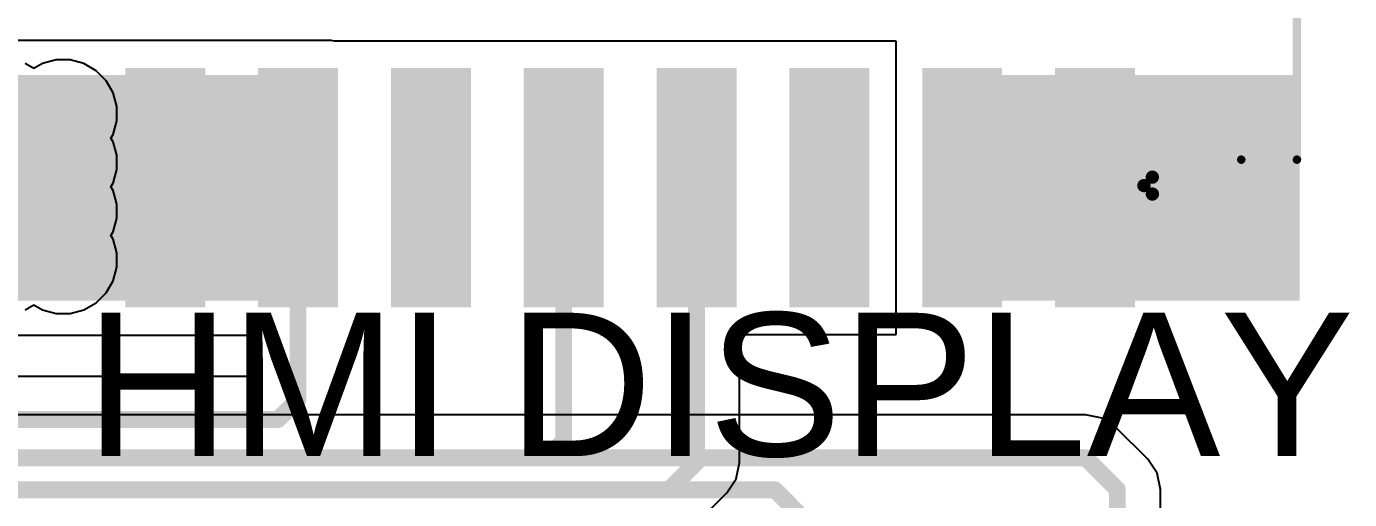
# Model space of a CAD drawing. Header units: millimetres. Extents: x -3 to 5437, y -3 to 5435.
# Drawn here: x 132.82 to 152.74, y 47.53 to 54.65 of the extents above; entities that cross this region are included whole.
import ezdxf

# ---------------------------------------------------------------- set-up
doc = ezdxf.new("R2010")
doc.units = ezdxf.units.MM
for name, color, linetype in [('BottomLayer', 5, 'Continuous'), ('BottomSolder', 6, 'Continuous'), ('TopLayer', 1, 'Continuous'), ('TopOverlay', 2, 'Continuous'), ('TopPaste', 8, 'Continuous'), ('TopSolder', 216, 'Continuous'), ('ViaHoleLayer', 16, 'Continuous')]:
    doc.layers.add(name, color=color, linetype=linetype)
doc.styles.add('Arial', font='', dxfattribs={"height": 0.2})
doc.styles.get('Arial').set_extended_font_data('Arial')

# ---------------------------------------------------------------- blocks, each defined once
blk = doc.blocks.new('A2008WR_S_8P_195')
at = {"layer": 'TopLayer'}
for points in [[(-8, 5.45), (-7, 5.45), (-7, 2.05), (-8, 2.05)], [(-6, 5.45), (-5, 5.45), (-5, 2.05), (-6, 2.05)], [(-4, 5.45), (-3, 5.45), (-3, 2.05), (-4, 2.05)], [(-2, 5.45), (-1, 5.45), (-1, 2.05), (-2, 2.05)], [(0, 5.45), (1, 5.45), (1, 2.05), (0, 2.05)], [(2, 5.45), (3, 5.45), (3, 2.05), (2, 2.05)], [(4, 5.45), (5, 5.45), (5, 2.05), (4, 2.05)], [(6, 5.45), (7, 5.45), (7, 2.05), (6, 2.05)]]:
    blk.add_hatch(color=1, dxfattribs=at).paths.add_polyline_path(points)
at = {"layer": 'TopPaste'}
for points in [[(-8, 5.45), (-7, 5.45), (-7, 2.05), (-8, 2.05)], [(-6, 5.45), (-5, 5.45), (-5, 2.05), (-6, 2.05)], [(-4, 5.45), (-3, 5.45), (-3, 2.05), (-4, 2.05)], [(-2, 5.45), (-1, 5.45), (-1, 2.05), (-2, 2.05)], [(0, 5.45), (1, 5.45), (1, 2.05), (0, 2.05)], [(2, 5.45), (3, 5.45), (3, 2.05), (2, 2.05)], [(4, 5.45), (5, 5.45), (5, 2.05), (4, 2.05)], [(6, 5.45), (7, 5.45), (7, 2.05), (6, 2.05)]]:
    blk.add_hatch(color=8, dxfattribs=at).paths.add_polyline_path(points)
at = {"layer": 'TopSolder'}
for points in [[(-8.102, 5.552), (-6.898, 5.552), (-6.898, 1.948), (-8.102, 1.948)], [(-6.102, 5.552), (-4.898, 5.552), (-4.898, 1.948), (-6.102, 1.948)], [(-4.102, 5.552), (-2.898, 5.552), (-2.898, 1.948), (-4.102, 1.948)], [(-2.102, 5.552), (-0.898, 5.552), (-0.898, 1.948), (-2.102, 1.948)], [(-0.102, 5.552), (1.102, 5.552), (1.102, 1.948), (-0.102, 1.948)], [(1.898, 5.552), (3.102, 5.552), (3.102, 1.948), (1.898, 1.948)], [(3.898, 5.552), (5.102, 5.552), (5.102, 1.948), (3.898, 1.948)], [(5.898, 5.552), (7.102, 5.552), (7.102, 1.948), (5.898, 1.948)]]:
    blk.add_hatch(color=216, dxfattribs=at).paths.add_polyline_path(points)
at = {"layer": 'TopOverlay'}
for points, const_width in [([(-8.364, 3.845), (-8.364, 3.591)], 0.2), ([(-8.237, 3.718), (-8.364, 3.845)], 0.2), ([(-8.237, 3.718), (-8.364, 3.591)], 0.2), ([(-10.541, 3.327), (-10.541, -1.346)], 0.127), ([(-9.703, 3.327), (-10.541, 3.327)], 0.127)]:
    blk.add_lwpolyline(points, dxfattribs=dict(at, const_width=const_width))
for points, const_width in [([(-8.414, 3.845, 1), (-8.314, 3.845, 1)], 0.1), ([(-8.414, 3.845, 1), (-8.314, 3.845, 1)], 0.1), ([(-8.287, 3.718, 1), (-8.187, 3.718, 1)], 0.1), ([(-8.287, 3.718, 1), (-8.187, 3.718, 1)], 0.1), ([(-8.414, 3.591, 1), (-8.314, 3.591, 1)], 0.1), ([(-8.414, 3.591, 1), (-8.314, 3.591, 1)], 0.1), ([(-10.573, 3.327, 1), (-10.509, 3.327, 1)], 0.0635), ([(-10.573, 3.327, 1), (-10.509, 3.327, 1)], 0.0635), ([(-9.735, 3.327, 1), (-9.671, 3.327, 1)], 0.0635)]:
    blk.add_lwpolyline(points, format="xyb", close=True, dxfattribs=dict(at, const_width=const_width))

msp = doc.modelspace()

# ---------------------------------------------------------------- hatches: boundary and pattern name
at = {"layer": 'BottomLayer'}
h = msp.add_hatch(color=5, dxfattribs=at)
edge = h.paths.add_edge_path()
edge.add_arc((133.372, 53.339), 0.3, 0, 360)
h = msp.add_hatch(color=5, dxfattribs=at)
edge = h.paths.add_edge_path()
edge.add_arc((150.448, 53.339), 0.3, 0, 360)
h = msp.add_hatch(color=5, dxfattribs=at)
edge = h.paths.add_edge_path()
edge.add_arc((151.333, 53.339), 0.3, 0, 360)
h = msp.add_hatch(color=5, dxfattribs=at)
edge = h.paths.add_edge_path()
edge.add_arc((133.372, 52.604), 0.3, 0, 360)
h = msp.add_hatch(color=5, dxfattribs=at)
edge = h.paths.add_edge_path()
edge.add_arc((150.448, 52.604), 0.3, 0, 360)
h = msp.add_hatch(color=5, dxfattribs=at)
edge = h.paths.add_edge_path()
edge.add_arc((151.333, 52.604), 0.3, 0, 360)
h = msp.add_hatch(color=5, dxfattribs=at)
edge = h.paths.add_edge_path()
edge.add_arc((133.372, 51.869), 0.3, 0, 360)
h = msp.add_hatch(color=5, dxfattribs=at)
edge = h.paths.add_edge_path()
edge.add_arc((150.448, 51.869), 0.3, 0, 360)
h = msp.add_hatch(color=5, dxfattribs=at)
edge = h.paths.add_edge_path()
edge.add_arc((151.333, 51.869), 0.3, 0, 360)
h = msp.add_hatch(color=5, dxfattribs=at)
edge = h.paths.add_edge_path()
edge.add_arc((133.372, 51.135), 0.3, 0, 360)
h = msp.add_hatch(color=5, dxfattribs=at)
edge = h.paths.add_edge_path()
edge.add_arc((150.448, 51.135), 0.3, 0, 360)
h = msp.add_hatch(color=5, dxfattribs=at)
edge = h.paths.add_edge_path()
edge.add_arc((151.333, 51.135), 0.3, 0, 360)
at = {"layer": 'BottomSolder'}
h = msp.add_hatch(color=6, dxfattribs=at)
edge = h.paths.add_edge_path()
edge.add_arc((133.372, 53.339), 0.15, 0, 360)
h = msp.add_hatch(color=6, dxfattribs=at)
edge = h.paths.add_edge_path()
edge.add_arc((150.448, 53.339), 0.15, 0, 360)
h = msp.add_hatch(color=6, dxfattribs=at)
edge = h.paths.add_edge_path()
edge.add_arc((151.333, 53.339), 0.15, 0, 360)
h = msp.add_hatch(color=6, dxfattribs=at)
edge = h.paths.add_edge_path()
edge.add_arc((133.372, 52.604), 0.15, 0, 360)
h = msp.add_hatch(color=6, dxfattribs=at)
edge = h.paths.add_edge_path()
edge.add_arc((150.448, 52.604), 0.15, 0, 360)
h = msp.add_hatch(color=6, dxfattribs=at)
edge = h.paths.add_edge_path()
edge.add_arc((151.333, 52.604), 0.15, 0, 360)
h = msp.add_hatch(color=6, dxfattribs=at)
edge = h.paths.add_edge_path()
edge.add_arc((133.372, 51.869), 0.15, 0, 360)
h = msp.add_hatch(color=6, dxfattribs=at)
edge = h.paths.add_edge_path()
edge.add_arc((150.448, 51.869), 0.15, 0, 360)
h = msp.add_hatch(color=6, dxfattribs=at)
edge = h.paths.add_edge_path()
edge.add_arc((151.333, 51.869), 0.15, 0, 360)
h = msp.add_hatch(color=6, dxfattribs=at)
edge = h.paths.add_edge_path()
edge.add_arc((133.372, 51.135), 0.15, 0, 360)
h = msp.add_hatch(color=6, dxfattribs=at)
edge = h.paths.add_edge_path()
edge.add_arc((150.448, 51.135), 0.15, 0, 360)
h = msp.add_hatch(color=6, dxfattribs=at)
edge = h.paths.add_edge_path()
edge.add_arc((151.333, 51.135), 0.15, 0, 360)
at = {"layer": 'TopLayer'}
for points in [[(131.826, 50.523), (137.41, 50.523), (137.41, 53.923), (131.826, 53.923)], [(151.994, 53.923), (146.41, 53.923), (146.41, 50.523), (151.994, 50.523)]]:
    msp.add_hatch(color=1, dxfattribs=at).paths.add_polyline_path(points)
h = msp.add_hatch(color=1, dxfattribs=at)
edge = h.paths.add_edge_path()
edge.add_arc((133.372, 53.339), 0.3, 0, 360)
h = msp.add_hatch(color=1, dxfattribs=at)
edge = h.paths.add_edge_path()
edge.add_arc((150.448, 53.339), 0.3, 0, 360)
h = msp.add_hatch(color=1, dxfattribs=at)
edge = h.paths.add_edge_path()
edge.add_arc((151.333, 53.339), 0.3, 0, 360)
h = msp.add_hatch(color=1, dxfattribs=at)
edge = h.paths.add_edge_path()
edge.add_arc((133.372, 52.604), 0.3, 0, 360)
h = msp.add_hatch(color=1, dxfattribs=at)
edge = h.paths.add_edge_path()
edge.add_arc((150.448, 52.604), 0.3, 0, 360)
h = msp.add_hatch(color=1, dxfattribs=at)
edge = h.paths.add_edge_path()
edge.add_arc((151.333, 52.604), 0.3, 0, 360)
h = msp.add_hatch(color=1, dxfattribs=at)
edge = h.paths.add_edge_path()
edge.add_arc((133.372, 51.869), 0.3, 0, 360)
h = msp.add_hatch(color=1, dxfattribs=at)
edge = h.paths.add_edge_path()
edge.add_arc((150.448, 51.869), 0.3, 0, 360)
h = msp.add_hatch(color=1, dxfattribs=at)
edge = h.paths.add_edge_path()
edge.add_arc((151.333, 51.869), 0.3, 0, 360)
h = msp.add_hatch(color=1, dxfattribs=at)
edge = h.paths.add_edge_path()
edge.add_arc((133.372, 51.135), 0.3, 0, 360)
h = msp.add_hatch(color=1, dxfattribs=at)
edge = h.paths.add_edge_path()
edge.add_arc((150.448, 51.135), 0.3, 0, 360)
h = msp.add_hatch(color=1, dxfattribs=at)
edge = h.paths.add_edge_path()
edge.add_arc((151.333, 51.135), 0.3, 0, 360)
at = {"layer": 'TopSolder'}
h = msp.add_hatch(color=216, dxfattribs=at)
edge = h.paths.add_edge_path()
edge.add_arc((133.372, 53.339), 0.15, 0, 360)
h = msp.add_hatch(color=216, dxfattribs=at)
edge = h.paths.add_edge_path()
edge.add_arc((150.448, 53.339), 0.15, 0, 360)
h = msp.add_hatch(color=216, dxfattribs=at)
edge = h.paths.add_edge_path()
edge.add_arc((151.333, 53.339), 0.15, 0, 360)
h = msp.add_hatch(color=216, dxfattribs=at)
edge = h.paths.add_edge_path()
edge.add_arc((133.372, 52.604), 0.15, 0, 360)
h = msp.add_hatch(color=216, dxfattribs=at)
edge = h.paths.add_edge_path()
edge.add_arc((150.448, 52.604), 0.15, 0, 360)
h = msp.add_hatch(color=216, dxfattribs=at)
edge = h.paths.add_edge_path()
edge.add_arc((151.333, 52.604), 0.15, 0, 360)
h = msp.add_hatch(color=216, dxfattribs=at)
edge = h.paths.add_edge_path()
edge.add_arc((133.372, 51.869), 0.15, 0, 360)
h = msp.add_hatch(color=216, dxfattribs=at)
edge = h.paths.add_edge_path()
edge.add_arc((150.448, 51.869), 0.15, 0, 360)
h = msp.add_hatch(color=216, dxfattribs=at)
edge = h.paths.add_edge_path()
edge.add_arc((151.333, 51.869), 0.15, 0, 360)
h = msp.add_hatch(color=216, dxfattribs=at)
edge = h.paths.add_edge_path()
edge.add_arc((133.372, 51.135), 0.15, 0, 360)
h = msp.add_hatch(color=216, dxfattribs=at)
edge = h.paths.add_edge_path()
edge.add_arc((150.448, 51.135), 0.15, 0, 360)
h = msp.add_hatch(color=216, dxfattribs=at)
edge = h.paths.add_edge_path()
edge.add_arc((151.333, 51.135), 0.15, 0, 360)
at = {"layer": 'ViaHoleLayer'}
h = msp.add_hatch(color=16, dxfattribs=at)
edge = h.paths.add_edge_path()
edge.add_arc((133.372, 53.339), 0.15, 0, 360)
h = msp.add_hatch(color=16, dxfattribs=at)
edge = h.paths.add_edge_path()
edge.add_arc((150.448, 53.339), 0.15, 0, 360)
h = msp.add_hatch(color=16, dxfattribs=at)
edge = h.paths.add_edge_path()
edge.add_arc((151.333, 53.339), 0.15, 0, 360)
h = msp.add_hatch(color=16, dxfattribs=at)
edge = h.paths.add_edge_path()
edge.add_arc((133.372, 52.604), 0.15, 0, 360)
h = msp.add_hatch(color=16, dxfattribs=at)
edge = h.paths.add_edge_path()
edge.add_arc((150.448, 52.604), 0.15, 0, 360)
h = msp.add_hatch(color=16, dxfattribs=at)
edge = h.paths.add_edge_path()
edge.add_arc((151.333, 52.604), 0.15, 0, 360)
h = msp.add_hatch(color=16, dxfattribs=at)
edge = h.paths.add_edge_path()
edge.add_arc((133.372, 51.869), 0.15, 0, 360)
h = msp.add_hatch(color=16, dxfattribs=at)
edge = h.paths.add_edge_path()
edge.add_arc((150.448, 51.869), 0.15, 0, 360)
h = msp.add_hatch(color=16, dxfattribs=at)
edge = h.paths.add_edge_path()
edge.add_arc((151.333, 51.869), 0.15, 0, 360)
h = msp.add_hatch(color=16, dxfattribs=at)
edge = h.paths.add_edge_path()
edge.add_arc((133.372, 51.135), 0.15, 0, 360)
h = msp.add_hatch(color=16, dxfattribs=at)
edge = h.paths.add_edge_path()
edge.add_arc((150.448, 51.135), 0.15, 0, 360)
h = msp.add_hatch(color=16, dxfattribs=at)
edge = h.paths.add_edge_path()
edge.add_arc((151.333, 51.135), 0.15, 0, 360)

# ---------------------------------------------------------------- linework, layer by layer
at = {"layer": 'BottomLayer'}
for p, q in [((132.93, 54.017), (132.799, 54.092)), ((133.06, 54.092), (132.93, 54.017)), ((133.266, 54.147), (133.06, 54.092)), ((133.478, 54.147), (133.266, 54.147)), ((133.684, 54.092), (133.478, 54.147)), ((133.868, 53.986), (133.684, 54.092)), ((134.019, 53.835), (133.868, 53.986)), ((134.125, 53.651), (134.019, 53.835)), ((134.18, 53.445), (134.125, 53.651)), ((134.18, 53.233), (134.18, 53.445)), ((134.125, 53.027), (134.18, 53.233)), ((134.093, 52.972), (134.125, 53.027)), ((134.125, 52.916), (134.093, 52.972)), ((134.18, 52.711), (134.125, 52.916)), ((134.18, 52.498), (134.18, 52.711)), ((134.125, 52.292), (134.18, 52.498)), ((134.093, 52.237), (134.125, 52.292)), ((134.125, 52.181), (134.093, 52.237)), ((134.18, 51.976), (134.125, 52.181)), ((134.18, 51.763), (134.18, 51.976)), ((134.125, 51.558), (134.18, 51.763)), ((134.093, 51.502), (134.125, 51.558)), ((134.125, 51.447), (134.093, 51.502)), ((134.18, 51.241), (134.125, 51.447)), ((134.18, 51.028), (134.18, 51.241)), ((134.125, 50.823), (134.18, 51.028)), ((134.019, 50.639), (134.125, 50.823)), ((133.868, 50.488), (134.019, 50.639)), ((132.799, 50.382), (132.93, 50.457)), ((132.93, 50.457), (133.06, 50.382)), ((133.684, 50.382), (133.868, 50.488)), ((133.06, 50.382), (133.266, 50.327)), ((133.266, 50.327), (133.478, 50.327)), ((133.478, 50.327), (133.684, 50.382)), ((148.768, 48.803), (116.27, 48.803)), ((149.016, 48.754), (148.768, 48.803)), ((149.226, 48.613), (149.016, 48.754)), ((149.705, 48.134), (149.226, 48.613)), ((149.845, 47.924), (149.705, 48.134)), ((149.894, 47.677), (149.845, 47.924)), ((149.894, 23.228), (149.894, 47.677))]:
    msp.add_line(p, q, dxfattribs=at)
at = {"layer": 'BottomLayer', "const_width": 0.254}
for points in [[(116.002, 48.156), (148.768, 48.156)], [(148.768, 48.156), (149.247, 47.677)], [(115.802, 47.673), (144.091, 47.673)], [(144.091, 47.673), (144.594, 47.169)], [(149.247, 22.734), (149.247, 47.677)]]:
    msp.add_lwpolyline(points, dxfattribs=at)
at = {"layer": 'BottomLayer', "const_width": 0.127}
for points in [[(148.705, 48.156, 1), (148.832, 48.156, 1)], [(148.705, 48.156, 1), (148.832, 48.156, 1)], [(144.027, 47.673, 1), (144.154, 47.673, 1)], [(144.027, 47.673, 1), (144.154, 47.673, 1)], [(149.184, 47.677, 1), (149.311, 47.677, 1)], [(149.184, 47.677, 1), (149.311, 47.677, 1)]]:
    msp.add_lwpolyline(points, format="xyb", close=True, dxfattribs=at)
at = {"layer": 'TopLayer'}
for p, q in [((137.41, 54.441), (131.826, 54.441)), ((137.46, 54.431), (137.41, 54.441)), ((145.918, 54.431), (137.46, 54.431)), ((145.918, 50.015), (145.918, 54.431)), ((131.826, 50.005), (136.263, 50.005)), ((136.263, 50.005), (136.263, 49.381)), ((143.558, 48.087), (143.558, 50.015)), ((143.558, 50.015), (145.918, 50.015)), ((136.263, 49.381), (121.238, 49.381)), ((143.508, 47.839), (143.558, 48.087)), ((143.368, 47.629), (143.508, 47.839)), ((142.956, 47.217), (143.368, 47.629))]:
    msp.add_line(p, q, dxfattribs=at)
at = {"layer": 'TopLayer', "const_width": 0.254}
for points in [[(136.91, 49.034), (136.91, 52.223)], [(140.91, 48.411), (140.91, 52.223)], [(142.91, 48.087), (142.91, 52.223)], [(136.609, 48.733), (136.91, 49.034)], [(106.664, 48.733), (136.609, 48.733)], [(140.658, 48.158), (140.91, 48.411)], [(106.501, 48.158), (140.658, 48.158)], [(142.498, 47.675), (142.91, 48.087)], [(106.374, 47.675), (142.498, 47.675)]]:
    msp.add_lwpolyline(points, dxfattribs=at)
at = {"layer": 'TopLayer', "const_width": 0.127}
for points in [[(136.847, 52.223, 1), (136.974, 52.223, 1)], [(140.847, 52.223, 1), (140.974, 52.223, 1)], [(142.847, 52.223, 1), (142.974, 52.223, 1)], [(136.847, 49.034, 1), (136.974, 49.034, 1)], [(136.847, 49.034, 1), (136.974, 49.034, 1)], [(136.546, 48.733, 1), (136.673, 48.733, 1)], [(136.546, 48.733, 1), (136.673, 48.733, 1)], [(140.847, 48.411, 1), (140.974, 48.411, 1)], [(140.847, 48.411, 1), (140.974, 48.411, 1)], [(140.595, 48.158, 1), (140.722, 48.158, 1)], [(140.595, 48.158, 1), (140.722, 48.158, 1)], [(142.847, 48.087, 1), (142.974, 48.087, 1)], [(142.847, 48.087, 1), (142.974, 48.087, 1)], [(142.435, 47.675, 1), (142.562, 47.675, 1)], [(142.435, 47.675, 1), (142.562, 47.675, 1)]]:
    msp.add_lwpolyline(points, format="xyb", close=True, dxfattribs=at)

# ---------------------------------------------------------------- block references
at = {"rotation": 180}
msp.add_blockref('A2008WR_S_8P_195', (141.41, 55.973), dxfattribs=at)

# ---------------------------------------------------------------- texts
at = {"layer": 'TopOverlay', "style": 'Arial'}
msp.add_text('HMI DISPLAY', height=2.159, rotation=360, dxfattribs=at).set_placement((133.705, 48.181))

doc.saveas('drawing.dxf')
